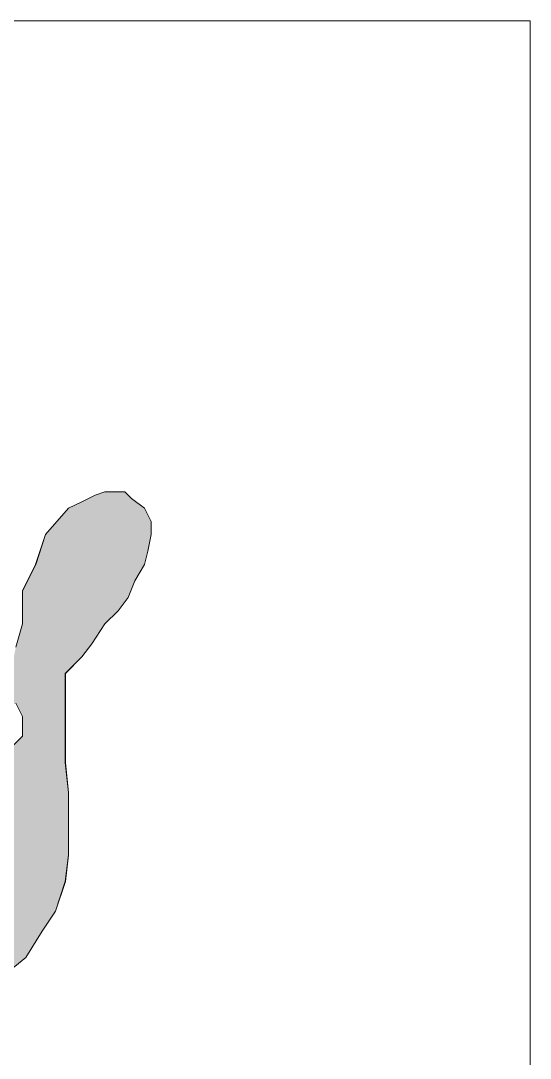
# Model space of a CAD drawing. Header units: inches. Extents: x 75782 to 87231, y -34126 to -18655.
# Drawn here: x 76994.95 to 76998.88, y -28396.92 to -28388.93 of the extents above; entities that cross this region are included whole.
import ezdxf

# ---------------------------------------------------------------- set-up
doc = ezdxf.new("R2010")
doc.units = ezdxf.units.IN
doc.header["$MEASUREMENT"] = 0
doc.layers.add('COMPONENTES', color=251, linetype='Continuous', lineweight=18)

# ---------------------------------------------------------------- blocks, each defined once
blk = doc.blocks.new('AK2-CM')
for points in [[(32171.749, 22480.668), (32171.851, 22480.617), (32172.258, 22480.719), (32172.716, 22480.82), (32173.581, 22481.177), (32173.937, 22481.329), (32174.395, 22481.533), (32174.751, 22481.686), (32175.107, 22481.94), (32175.158, 22482.194), (32175.26, 22482.551), (32175.26, 22483.059), (32175.464, 22483.467), (32175.616, 22483.925), (32175.972, 22484.332), (32176.176, 22484.433), (32176.38, 22484.535), (32176.532, 22484.586), (32176.838, 22484.586), (32176.939, 22484.484), (32177.143, 22484.332), (32177.245, 22484.128), (32177.245, 22483.925), (32177.194, 22483.67), (32177.143, 22483.467), (32176.99, 22483.212), (32176.888, 22482.958), (32176.736, 22482.754), (32176.532, 22482.551), (32176.329, 22482.245), (32176.176, 22482.042), (32175.922, 22481.787), (32175.922, 22481.329), (32175.922, 22480.871), (32175.922, 22480.413), (32175.972, 22479.955), (32175.972, 22478.989), (32175.922, 22478.581), (32175.769, 22478.123), (32175.565, 22477.818), (32175.311, 22477.411), (32175.006, 22477.157), (32174.7, 22476.953), (32174.293, 22476.75), (32173.988, 22476.699), (32173.581, 22476.597), (32173.174, 22476.597), (32172.817, 22476.597), (32172.563, 22476.699), (32172.258, 22476.902), (32172.105, 22477.157), (32172.003, 22477.513), (32173.021, 22477.665), (32173.174, 22477.615), (32173.377, 22477.564), (32173.632, 22477.665), (32173.937, 22477.92), (32174.09, 22478.073), (32174.293, 22478.378), (32174.497, 22478.48), (32174.599, 22478.785), (32174.7, 22478.989), (32174.751, 22479.294), (32174.751, 22479.345), (32175.006, 22480.413), (32175.107, 22480.668), (32175.26, 22480.82), (32175.26, 22481.126), (32175.158, 22481.329), (32174.751, 22481.126), (32174.497, 22481.075), (32174.242, 22480.871), (32174.039, 22480.77), (32173.733, 22480.719), (32173.53, 22480.566), (32173.225, 22480.515), (32171.851, 22479.854)], [(32171.749, 22480.668), (32171.85, 22480.617), (32172.257, 22480.719), (32172.715, 22480.82), (32173.581, 22481.177), (32173.937, 22481.329), (32174.395, 22481.533), (32174.751, 22481.686), (32175.107, 22481.94), (32175.158, 22482.194), (32175.26, 22482.551), (32175.26, 22483.059), (32175.463, 22483.467), (32175.616, 22483.925), (32175.972, 22484.332), (32176.176, 22484.433), (32176.379, 22484.535), (32176.532, 22484.586), (32176.837, 22484.586), (32176.939, 22484.484), (32177.143, 22484.332), (32177.244, 22484.128), (32177.244, 22483.925), (32177.194, 22483.67), (32177.143, 22483.467), (32176.99, 22483.212), (32176.888, 22482.958), (32176.736, 22482.754), (32176.532, 22482.551), (32176.328, 22482.245), (32176.176, 22482.042), (32175.921, 22481.787), (32175.921, 22481.329), (32175.921, 22480.871), (32175.921, 22480.413), (32175.972, 22479.955), (32175.972, 22478.989), (32175.921, 22478.581), (32175.769, 22478.123), (32175.565, 22477.818), (32175.311, 22477.411), (32175.005, 22477.157), (32174.7, 22476.953), (32174.293, 22476.75), (32173.988, 22476.699), (32173.581, 22476.597), (32173.173, 22476.597), (32172.817, 22476.597), (32172.563, 22476.699), (32172.257, 22476.902), (32172.105, 22477.157), (32172.003, 22477.513), (32173.021, 22477.665), (32173.173, 22477.615), (32173.377, 22477.564), (32173.631, 22477.665), (32173.937, 22477.92), (32174.089, 22478.073), (32174.293, 22478.378), (32174.497, 22478.48), (32174.598, 22478.785), (32174.7, 22478.989), (32174.751, 22479.294), (32174.751, 22479.345), (32175.005, 22480.413), (32175.107, 22480.668), (32175.26, 22480.82), (32175.26, 22481.126), (32175.158, 22481.329), (32174.751, 22481.126), (32174.497, 22481.075), (32174.242, 22480.871), (32174.039, 22480.77), (32173.733, 22480.719), (32173.53, 22480.566), (32173.224, 22480.515), (32171.85, 22479.854)], [(32171.749, 22480.668), (32171.851, 22480.617), (32172.258, 22480.719), (32172.716, 22480.82), (32173.581, 22481.177), (32173.937, 22481.329), (32174.395, 22481.533), (32174.751, 22481.686), (32175.107, 22481.94), (32175.158, 22482.194), (32175.26, 22482.551), (32175.26, 22483.059), (32175.464, 22483.467), (32175.616, 22483.925), (32175.972, 22484.332), (32176.176, 22484.433), (32176.38, 22484.535), (32176.532, 22484.586), (32176.838, 22484.586), (32176.939, 22484.484), (32177.143, 22484.332), (32177.245, 22484.128), (32177.245, 22483.925), (32177.194, 22483.67), (32177.143, 22483.467), (32176.99, 22483.212), (32176.888, 22482.958), (32176.736, 22482.754), (32176.532, 22482.551), (32176.329, 22482.245), (32176.176, 22482.042), (32175.922, 22481.787), (32175.922, 22481.329), (32175.922, 22480.871), (32175.922, 22480.413), (32175.972, 22479.955), (32175.972, 22478.989), (32175.922, 22478.581), (32175.769, 22478.123), (32175.565, 22477.818), (32175.311, 22477.411), (32175.006, 22477.157), (32174.7, 22476.953), (32174.293, 22476.75), (32173.988, 22476.699), (32173.581, 22476.597), (32173.174, 22476.597), (32172.817, 22476.597), (32172.563, 22476.699), (32172.258, 22476.902), (32172.105, 22477.157), (32172.003, 22477.513), (32173.021, 22477.665), (32173.174, 22477.615), (32173.377, 22477.564), (32173.632, 22477.665), (32173.937, 22477.92), (32174.09, 22478.073), (32174.293, 22478.378), (32174.497, 22478.48), (32174.599, 22478.785), (32174.7, 22478.989), (32174.751, 22479.294), (32174.751, 22479.345), (32175.006, 22480.413), (32175.107, 22480.668), (32175.26, 22480.82), (32175.26, 22481.126), (32175.158, 22481.329), (32174.751, 22481.126), (32174.497, 22481.075), (32174.242, 22480.871), (32174.039, 22480.77), (32173.733, 22480.719), (32173.53, 22480.566), (32173.225, 22480.515), (32171.851, 22479.854)], [(32171.749, 22480.668), (32171.85, 22480.617), (32172.257, 22480.719), (32172.715, 22480.82), (32173.581, 22481.177), (32173.937, 22481.329), (32174.395, 22481.533), (32174.751, 22481.686), (32175.107, 22481.94), (32175.158, 22482.194), (32175.26, 22482.551), (32175.26, 22483.059), (32175.463, 22483.467), (32175.616, 22483.925), (32175.972, 22484.332), (32176.176, 22484.433), (32176.379, 22484.535), (32176.532, 22484.586), (32176.837, 22484.586), (32176.939, 22484.484), (32177.143, 22484.332), (32177.244, 22484.128), (32177.244, 22483.925), (32177.194, 22483.67), (32177.143, 22483.467), (32176.99, 22483.212), (32176.888, 22482.958), (32176.736, 22482.754), (32176.532, 22482.551), (32176.328, 22482.245), (32176.176, 22482.042), (32175.921, 22481.787), (32175.921, 22481.329), (32175.921, 22480.871), (32175.921, 22480.413), (32175.972, 22479.955), (32175.972, 22478.989), (32175.921, 22478.581), (32175.769, 22478.123), (32175.565, 22477.818), (32175.311, 22477.411), (32175.005, 22477.157), (32174.7, 22476.953), (32174.293, 22476.75), (32173.988, 22476.699), (32173.581, 22476.597), (32173.173, 22476.597), (32172.817, 22476.597), (32172.563, 22476.699), (32172.257, 22476.902), (32172.105, 22477.157), (32172.003, 22477.513), (32173.021, 22477.665), (32173.173, 22477.615), (32173.377, 22477.564), (32173.631, 22477.665), (32173.937, 22477.92), (32174.089, 22478.073), (32174.293, 22478.378), (32174.497, 22478.48), (32174.598, 22478.785), (32174.7, 22478.989), (32174.751, 22479.294), (32174.751, 22479.345), (32175.005, 22480.413), (32175.107, 22480.668), (32175.26, 22480.82), (32175.26, 22481.126), (32175.158, 22481.329), (32174.751, 22481.126), (32174.497, 22481.075), (32174.242, 22480.871), (32174.039, 22480.77), (32173.733, 22480.719), (32173.53, 22480.566), (32173.224, 22480.515), (32171.85, 22479.854)]]:
    blk.add_hatch(color=256).paths.add_polyline_path(points)
at = {"linetype": 'Continuous'}
blk.add_lwpolyline([(32122.886, 22491.842), (32183.089, 22491.842), (32183.089, 22464.887), (32122.886, 22464.887)], close=True, dxfattribs=at)
blk.add_lwpolyline([(32122.886, 22491.842), (32183.089, 22491.842), (32183.089, 22464.887), (32122.886, 22464.887)], close=True, dxfattribs=at)
for points in [[(32175.158, 22482.194), (32175.26, 22482.551), (32175.26, 22483.059), (32175.464, 22483.467), (32175.616, 22483.925), (32175.972, 22484.332), (32176.176, 22484.433), (32176.38, 22484.535), (32176.532, 22484.586), (32176.838, 22484.586), (32176.939, 22484.484), (32177.143, 22484.332), (32177.245, 22484.128), (32177.245, 22483.925), (32177.194, 22483.67), (32177.143, 22483.467), (32176.99, 22483.212), (32176.888, 22482.958), (32176.736, 22482.754), (32176.532, 22482.551), (32176.329, 22482.245), (32176.176, 22482.042), (32175.922, 22481.787), (32175.922, 22481.329), (32175.922, 22480.871), (32175.922, 22480.413), (32175.972, 22479.955), (32175.972, 22479.955), (32175.972, 22478.989), (32175.922, 22478.581), (32175.769, 22478.123), (32175.565, 22477.818), (32175.311, 22477.411), (32175.006, 22477.157)], [(32175.107, 22480.668), (32175.26, 22480.82), (32175.26, 22481.126), (32175.158, 22481.329)], [(32175.158, 22482.194), (32175.26, 22482.551), (32175.26, 22483.059), (32175.464, 22483.467), (32175.616, 22483.925), (32175.972, 22484.332), (32176.176, 22484.433), (32176.38, 22484.535), (32176.532, 22484.586), (32176.838, 22484.586), (32176.939, 22484.484), (32177.143, 22484.332), (32177.245, 22484.128), (32177.245, 22483.925), (32177.194, 22483.67), (32177.143, 22483.467), (32176.99, 22483.212), (32176.888, 22482.958), (32176.736, 22482.754), (32176.532, 22482.551), (32176.329, 22482.245), (32176.176, 22482.042), (32175.922, 22481.787), (32175.922, 22481.329), (32175.922, 22480.871), (32175.922, 22480.413), (32175.972, 22479.955), (32175.972, 22478.989), (32175.922, 22478.581), (32175.769, 22478.123), (32175.565, 22477.818), (32175.311, 22477.411), (32175.006, 22477.157)], [(32175.107, 22480.668), (32175.26, 22480.82), (32175.26, 22481.126), (32175.158, 22481.329)], [(32175.158, 22482.194), (32175.26, 22482.551), (32175.26, 22483.059), (32175.463, 22483.467), (32175.616, 22483.925), (32175.972, 22484.332), (32176.176, 22484.433), (32176.379, 22484.535), (32176.532, 22484.586), (32176.837, 22484.586), (32176.939, 22484.484), (32177.143, 22484.332), (32177.244, 22484.128), (32177.244, 22483.925), (32177.194, 22483.67), (32177.143, 22483.467), (32176.99, 22483.212), (32176.888, 22482.958), (32176.736, 22482.754), (32176.532, 22482.551), (32176.328, 22482.245), (32176.176, 22482.042), (32175.921, 22481.787), (32175.921, 22481.329), (32175.921, 22480.871), (32175.921, 22480.413), (32175.972, 22479.955), (32175.972, 22479.955), (32175.972, 22478.989), (32175.921, 22478.581), (32175.769, 22478.123), (32175.565, 22477.818), (32175.311, 22477.411), (32175.005, 22477.157)], [(32175.107, 22480.668), (32175.26, 22480.82), (32175.26, 22481.126), (32175.158, 22481.329)], [(32175.158, 22482.194), (32175.26, 22482.551), (32175.26, 22483.059), (32175.463, 22483.467), (32175.616, 22483.925), (32175.972, 22484.332), (32176.176, 22484.433), (32176.379, 22484.535), (32176.532, 22484.586), (32176.837, 22484.586), (32176.939, 22484.484), (32177.143, 22484.332), (32177.244, 22484.128), (32177.244, 22483.925), (32177.194, 22483.67), (32177.143, 22483.467), (32176.99, 22483.212), (32176.888, 22482.958), (32176.736, 22482.754), (32176.532, 22482.551), (32176.328, 22482.245), (32176.176, 22482.042), (32175.921, 22481.787), (32175.921, 22481.329), (32175.921, 22480.871), (32175.921, 22480.413), (32175.972, 22479.955), (32175.972, 22478.989), (32175.921, 22478.581), (32175.769, 22478.123), (32175.565, 22477.818), (32175.311, 22477.411), (32175.005, 22477.157)], [(32175.107, 22480.668), (32175.26, 22480.82), (32175.26, 22481.126), (32175.158, 22481.329)], [(32175.158, 22482.194), (32175.26, 22482.551), (32175.26, 22483.059), (32175.464, 22483.467), (32175.616, 22483.925), (32175.972, 22484.332), (32176.176, 22484.433), (32176.38, 22484.535), (32176.532, 22484.586), (32176.838, 22484.586), (32176.939, 22484.484), (32177.143, 22484.332), (32177.245, 22484.128), (32177.245, 22483.925), (32177.194, 22483.67), (32177.143, 22483.467), (32176.99, 22483.212), (32176.888, 22482.958), (32176.736, 22482.754), (32176.532, 22482.551), (32176.329, 22482.245), (32176.176, 22482.042), (32175.922, 22481.787), (32175.922, 22481.329), (32175.922, 22480.871), (32175.922, 22480.413), (32175.972, 22479.955), (32175.972, 22479.955), (32175.972, 22478.989), (32175.922, 22478.581), (32175.769, 22478.123), (32175.565, 22477.818), (32175.311, 22477.411), (32175.006, 22477.157)], [(32175.107, 22480.668), (32175.26, 22480.82), (32175.26, 22481.126), (32175.158, 22481.329)], [(32175.158, 22482.194), (32175.26, 22482.551), (32175.26, 22483.059), (32175.464, 22483.467), (32175.616, 22483.925), (32175.972, 22484.332), (32176.176, 22484.433), (32176.38, 22484.535), (32176.532, 22484.586), (32176.838, 22484.586), (32176.939, 22484.484), (32177.143, 22484.332), (32177.245, 22484.128), (32177.245, 22483.925), (32177.194, 22483.67), (32177.143, 22483.467), (32176.99, 22483.212), (32176.888, 22482.958), (32176.736, 22482.754), (32176.532, 22482.551), (32176.329, 22482.245), (32176.176, 22482.042), (32175.922, 22481.787), (32175.922, 22481.329), (32175.922, 22480.871), (32175.922, 22480.413), (32175.972, 22479.955), (32175.972, 22478.989), (32175.922, 22478.581), (32175.769, 22478.123), (32175.565, 22477.818), (32175.311, 22477.411), (32175.006, 22477.157)], [(32175.107, 22480.668), (32175.26, 22480.82), (32175.26, 22481.126), (32175.158, 22481.329)], [(32175.158, 22482.194), (32175.26, 22482.551), (32175.26, 22483.059), (32175.463, 22483.467), (32175.616, 22483.925), (32175.972, 22484.332), (32176.176, 22484.433), (32176.379, 22484.535), (32176.532, 22484.586), (32176.837, 22484.586), (32176.939, 22484.484), (32177.143, 22484.332), (32177.244, 22484.128), (32177.244, 22483.925), (32177.194, 22483.67), (32177.143, 22483.467), (32176.99, 22483.212), (32176.888, 22482.958), (32176.736, 22482.754), (32176.532, 22482.551), (32176.328, 22482.245), (32176.176, 22482.042), (32175.921, 22481.787), (32175.921, 22481.329), (32175.921, 22480.871), (32175.921, 22480.413), (32175.972, 22479.955), (32175.972, 22479.955), (32175.972, 22478.989), (32175.921, 22478.581), (32175.769, 22478.123), (32175.565, 22477.818), (32175.311, 22477.411), (32175.005, 22477.157)], [(32175.107, 22480.668), (32175.26, 22480.82), (32175.26, 22481.126), (32175.158, 22481.329)], [(32175.158, 22482.194), (32175.26, 22482.551), (32175.26, 22483.059), (32175.463, 22483.467), (32175.616, 22483.925), (32175.972, 22484.332), (32176.176, 22484.433), (32176.379, 22484.535), (32176.532, 22484.586), (32176.837, 22484.586), (32176.939, 22484.484), (32177.143, 22484.332), (32177.244, 22484.128), (32177.244, 22483.925), (32177.194, 22483.67), (32177.143, 22483.467), (32176.99, 22483.212), (32176.888, 22482.958), (32176.736, 22482.754), (32176.532, 22482.551), (32176.328, 22482.245), (32176.176, 22482.042), (32175.921, 22481.787), (32175.921, 22481.329), (32175.921, 22480.871), (32175.921, 22480.413), (32175.972, 22479.955), (32175.972, 22478.989), (32175.921, 22478.581), (32175.769, 22478.123), (32175.565, 22477.818), (32175.311, 22477.411), (32175.005, 22477.157)], [(32175.107, 22480.668), (32175.26, 22480.82), (32175.26, 22481.126), (32175.158, 22481.329)]]:
    blk.add_lwpolyline(points)

msp = doc.modelspace()

# ---------------------------------------------------------------- block references
at = {"layer": 'COMPONENTES', "xscale": 0.5, "yscale": 0.5, "zscale": 0.5}
msp.add_blockref('AK2-CM', (60907.3316, -39634.8489), dxfattribs=at)

doc.saveas('drawing.dxf')
